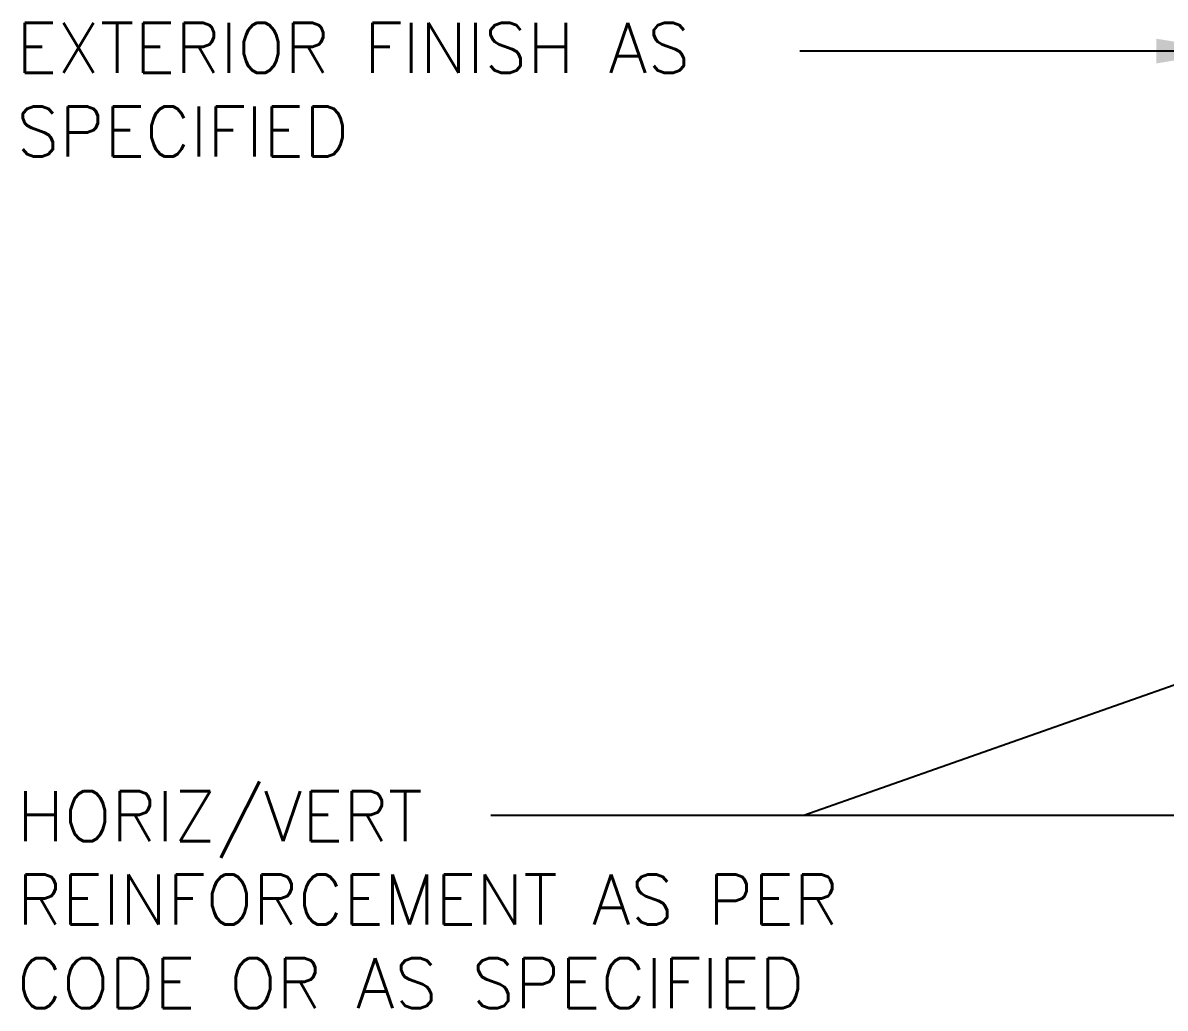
# Model space of a CAD drawing. Header units: inches. Extents: x 146.3 to 203.3, y 83.2 to 161.2.
# Drawn here: x 146.32 to 163.43, y 122.29 to 137.05 of the extents above; entities that cross this region are included whole.
import ezdxf

# ---------------------------------------------------------------- set-up
doc = ezdxf.new("R2010")
doc.units = ezdxf.units.IN
doc.header["$LTSCALE"] = 0.5
doc.header["$MEASUREMENT"] = 0
doc.layers.add('TEXT', color=4, linetype='Continuous')
doc.styles.add('DIM', font='romans.shx', dxfattribs={"width": 0.7})
doc.styles.add('ROMANS', font='romans.shx', dxfattribs={"height": 0.75})
doc.dimstyles.new('ext_12', dxfattribs={"dimscale": 12, "dimtxt": 0.075, "dimasz": 0.09375, "dimexe": 0.09375, "dimexo": 0.0625, "dimgap": 0.0625, "dimtad": 1, "dimdec": 1, "dimzin": 2, "dimdsep": 46, "dimlunit": 4, "dimtxsty": 'DIM', "dimcen": 0.09, "dimdle": 0.09375, "dimclrt": 4, "dimadec": 0, "dimazin": 0, "dimtfac": 1, "dimtdec": 1, "dimtmove": 2, "dimatfit": 3, "dimfxl": 1, "dimfrac": 2, "dimtolj": 1, "dimtzin": 0, "dimarcsym": 0})

msp = doc.modelspace()

# ---------------------------------------------------------------- texts
at = {"layer": 'TEXT', "char_height": 0.75, "attachment_point": 4, "style": 'ROMANS'}
for s, insert, width in [('\\A1;EXTERIOR FINISH AS SPECIFIED', (146.22, 136.051), 14.62371), ('HORIZ/VERT REINFORCEMENT AS PER CODE OR AS SPECIFIED', (146.228, 123.92), 15.30561)]:
    msp.add_mtext(s, dxfattribs=dict(at, insert=insert, width=width))

# ---------------------------------------------------------------- leaders
at = {"layer": 'TEXT'}
for points in [[(164.422, 136.629), (157.957, 136.629)], [(171.994, 130.109), (158.017, 125.178), (153.327, 125.178)]]:
    msp.add_leader(points, dimstyle='ext_12', override={"dimgap": 0.0625, "dimtad": 0}, dxfattribs=at)
msp.add_leader([(171.582, 125.178), (153.327, 125.178)], dimstyle='ext_12', dxfattribs=at)

doc.saveas('drawing.dxf')
